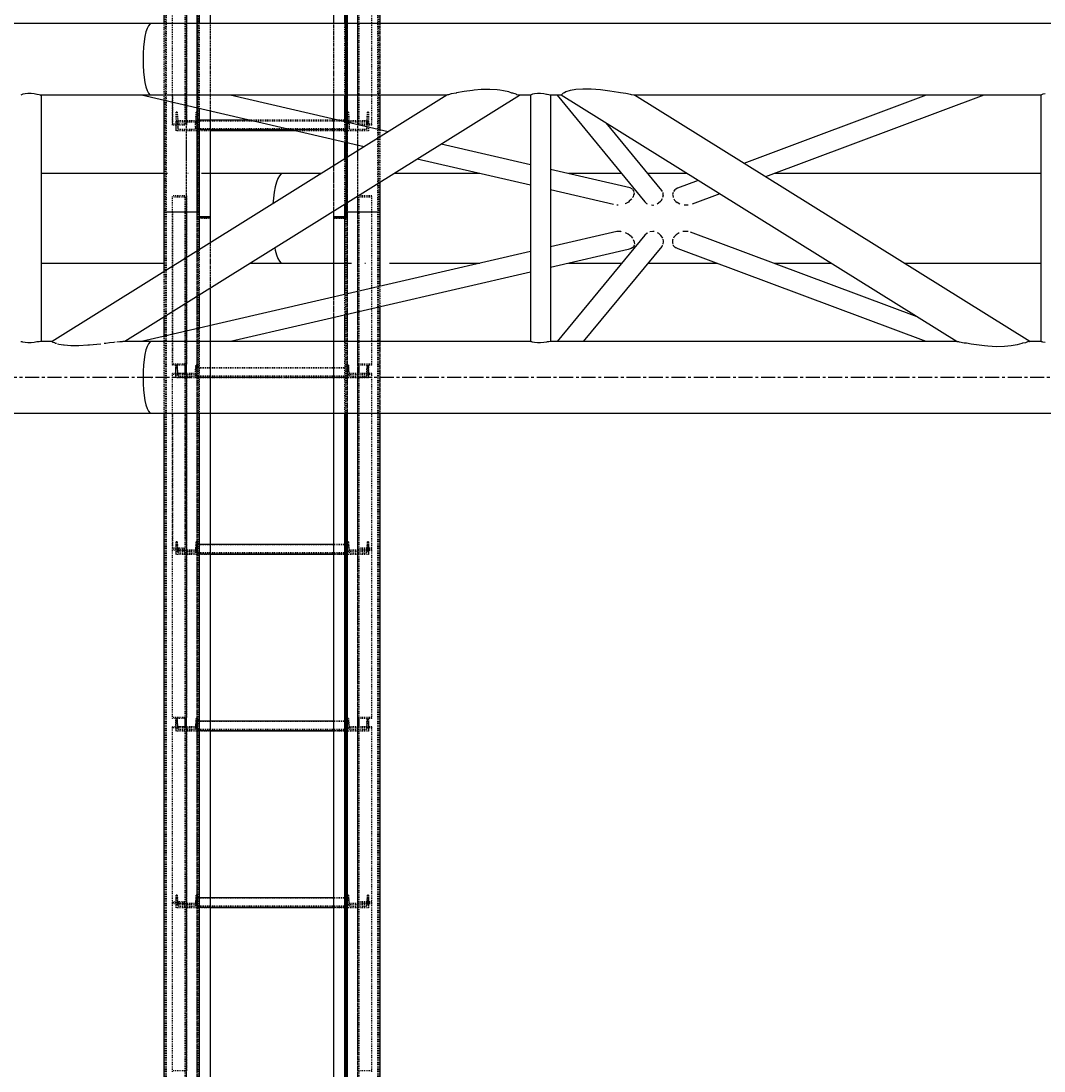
# Model space of a CAD drawing. Header units: millimetres. Extents: x 5143 to 30813, y 232 to 21408.
# Drawn here: x 8935 to 9514, y 11978 to 12572 of the extents above; entities that cross this region are included whole.
import ezdxf

# ---------------------------------------------------------------- set-up
doc = ezdxf.new("R2010")
doc.units = ezdxf.units.MM
doc.header["$LTSCALE"] = 0.25
for name, pattern in [('CENTER', [50.8, 31.75, -6.35, 6.35, -6.35]), ('XKITLINE00', [0]), ('XKITLINE02', [4, 2, -2]), ('XKITLINE03', [6, 3, -1, 1, -1])]:
    doc.linetypes.add(name, pattern=pattern)

msp = doc.modelspace()

# ---------------------------------------------------------------- linework, layer by layer
at = {"color": 1, "linetype": 'XKITLINE03'}
for p, q in [((9028.63, 12458.8), (9028.63, 14115.53)), ((9125.61, 12458.8), (9125.61, 14115.53)), ((9034.61, 12460.27), (9034.61, 14100.27)), ((9119.61, 14100.27), (9119.61, 12460.27)), ((9028.63, 12615.08), (9028.63, 12513.12)), ((9125.61, 12513.12), (9125.61, 12615.08)), ((9034.63, 12514.86), (9034.63, 12509.83)), ((9119.61, 12510.37), (9034.63, 12510.37)), ((9119.61, 12509.83), (9119.61, 12514.86)), ((9028.63, 12472.99), (9028.63, 12377.79)), ((9125.61, 12377.79), (9125.61, 12472.99)), ((9028.63, 10818.82), (9028.63, 12467.2)), ((9125.61, 10818.82), (9125.61, 12467.2)), ((9034.61, 10820.27), (9034.61, 12460.27)), ((9119.61, 12460.27), (9119.61, 10820.27)), ((9028.63, 12371.98), (9028.63, 12273.01)), ((9034.63, 12371.74), (9034.63, 12370.07)), ((9119.61, 12370.25), (9034.63, 12370.25)), ((9119.61, 12370.07), (9119.61, 12371.74)), ((9125.61, 12273.01), (9125.61, 12371.98)), ((9028.63, 12273.01), (9028.63, 12177.81)), ((9034.63, 12271.75), (9034.63, 12270.08)), ((9119.61, 12270.08), (9119.61, 12271.75)), ((9125.61, 12177.81), (9125.61, 12273.01)), ((9119.61, 12270.26), (9034.63, 12270.26)), ((9028.63, 12172), (9028.63, 12073.03)), ((9034.63, 12171.76), (9034.63, 12170.09)), ((9119.61, 12170.09), (9119.61, 12171.76)), ((9125.61, 12073.03), (9125.61, 12172)), ((9119.61, 12170.27), (9034.63, 12170.27)), ((9028.63, 12073.03), (9028.63, 11977.83)), ((9034.63, 12071.77), (9034.63, 12070.1)), ((9119.61, 12070.28), (9034.63, 12070.28)), ((9119.61, 12070.1), (9119.61, 12071.77)), ((9125.61, 11977.83), (9125.61, 12073.03))]:
    msp.add_line(p, q, dxfattribs=at)
at = {"color": 3, "linetype": 'XKITLINE02'}
for p, q in [((9016.78, 12463.6), (9016.78, 14106.58)), ((9017.31, 12463.8), (9017.31, 14107.01)), ((9034.55, 12463.8), (9034.54, 14107.01)), ((9035.08, 12463.6), (9035.08, 14106.58)), ((9119.16, 12463.6), (9119.16, 14106.58)), ((9119.69, 12463.8), (9119.69, 14107.01)), ((9136.93, 12463.8), (9136.92, 14107.01)), ((9137.46, 12463.6), (9137.46, 14106.58)), ((9034.61, 12460.27), (9034.61, 14101.17)), ((9035.46, 12460.34), (9035.46, 14101.11)), ((9042.11, 12461.13), (9042.11, 14101.13)), ((9118.76, 12460.34), (9118.76, 14101.11)), ((9119.61, 12460.27), (9119.61, 14101.17)), ((9035.93, 12522.4), (9035.93, 14082.64)), ((9138.31, 12480.78), (9138.31, 14062.46)), ((9112.11, 12461.17), (9112.11, 14056.32)), ((9118.76, 13990.28), (9118.76, 12460.34)), ((9119.61, 13990.28), (9119.61, 12460.27)), ((9027.83, 12513.67), (9027.83, 12620.63)), ((9028.63, 12530.28), (9028.63, 12620.63)), ((9125.61, 12513.12), (9125.61, 12620.63)), ((9126.41, 12513.67), (9126.41, 12620.63)), ((9020.63, 12513.12), (9020.63, 12615.63)), ((9133.61, 12513.12), (9133.61, 12615.63)), ((9015.93, 12527.02), (9015.93, 12570.57)), ((9035.93, 12522.4), (9035.93, 12570.57)), ((9042.11, 12520.97), (9042.11, 12570.57)), ((9112.11, 12529.97), (9112.11, 12570.57)), ((9118.31, 12529.97), (9118.31, 12570.57)), ((9138.31, 12529.97), (9138.31, 12570.57)), ((9020.63, 12530.28), (9020.63, 12513.67)), ((9027.83, 12530.28), (9027.83, 12518.67)), ((9028.63, 12513.12), (9028.63, 12530.28)), ((9023.31, 12520.35), (9022.63, 12520.35)), ((9022.63, 12520.35), (9022.63, 12514.86)), ((9022.63, 12520.35), (9022.63, 12515.32)), ((9023.31, 12515.32), (9022.63, 12515.32)), ((9022.63, 12515.32), (9022.63, 12509.83)), ((9023.31, 12520.35), (9023.69, 12515.56)), ((9023.31, 12520.35), (9023.31, 12515.32)), ((9023.31, 12515.32), (9023.69, 12510.53)), ((9033.57, 12515.56), (9023.69, 12515.56)), ((9023.69, 12515.56), (9023.69, 12510.53)), ((9028.63, 12518.67), (9027.83, 12518.67)), ((9033.95, 12520.35), (9033.57, 12515.56)), ((9033.57, 12515.56), (9033.57, 12510.53)), ((9033.95, 12515.32), (9033.57, 12510.53)), ((9034.63, 12520.35), (9033.95, 12520.35)), ((9033.95, 12520.35), (9033.95, 12515.32)), ((9034.63, 12515.32), (9033.95, 12515.32)), ((9034.63, 12520.35), (9034.63, 12514.86)), ((9034.63, 12520.35), (9034.63, 12515.32)), ((9034.63, 12509.83), (9034.63, 12515.86)), ((9042.11, 12515.86), (9034.63, 12515.86)), ((9119.61, 12515.83), (9034.63, 12515.83)), ((9119.61, 12515.36), (9034.63, 12515.36)), ((9119.61, 12515.32), (9034.63, 12515.32)), ((9034.63, 12515.32), (9034.63, 12509.83)), ((9119.61, 12515.86), (9064.18, 12515.86)), ((9112.11, 12504.78), (9112.11, 12516.39)), ((9119.61, 12520.35), (9119.61, 12515.32)), ((9119.61, 12520.35), (9119.61, 12514.86)), ((9120.29, 12520.35), (9119.61, 12520.35)), ((9119.61, 12509.83), (9119.61, 12515.86)), ((9119.61, 12515.32), (9119.61, 12509.83)), ((9120.29, 12515.32), (9119.61, 12515.32)), ((9120.29, 12520.35), (9120.29, 12515.32)), ((9120.29, 12520.35), (9120.67, 12515.56)), ((9120.29, 12515.32), (9120.67, 12510.53)), ((9120.67, 12515.56), (9120.67, 12510.53)), ((9130.55, 12515.56), (9120.67, 12515.56)), ((9126.41, 12518.67), (9125.61, 12518.67)), ((9130.93, 12520.35), (9130.55, 12515.56)), ((9130.55, 12515.56), (9130.55, 12510.53)), ((9130.93, 12515.32), (9130.55, 12510.53)), ((9130.93, 12520.35), (9130.93, 12515.32)), ((9131.61, 12520.35), (9130.93, 12520.35)), ((9131.61, 12515.32), (9130.93, 12515.32)), ((9131.61, 12520.35), (9131.61, 12515.32)), ((9131.61, 12520.35), (9131.61, 12514.86)), ((9131.61, 12515.32), (9131.61, 12509.83)), ((9027.83, 12513.67), (9020.63, 12513.67)), ((9028.63, 12513.12), (9020.63, 12513.12)), ((9034.63, 12514.86), (9022.63, 12514.86)), ((9022.63, 12514.86), (9022.63, 12509.83)), ((9034.63, 12509.83), (9022.63, 12509.83)), ((9033.57, 12510.53), (9023.69, 12510.53)), ((9034.63, 12514.86), (9034.63, 12509.83)), ((9119.61, 12511.02), (9034.63, 12511.02)), ((9119.61, 12510.58), (9034.63, 12510.58)), ((9042.11, 12510.37), (9034.63, 12510.37)), ((9042.11, 12509.83), (9034.63, 12509.83)), ((9119.61, 12510.37), (9087.93, 12510.37)), ((9119.61, 12509.83), (9090.26, 12509.83)), ((9118.31, 12503.34), (9118.31, 12514.96)), ((9119.61, 12509.83), (9119.61, 12514.86)), ((9131.61, 12514.86), (9119.61, 12514.86)), ((9131.61, 12509.83), (9119.61, 12509.83)), ((9130.55, 12510.53), (9120.67, 12510.53)), ((9133.61, 12513.12), (9125.61, 12513.12)), ((9133.61, 12513.67), (9126.41, 12513.67)), ((9131.61, 12509.83), (9131.61, 12514.86)), ((9138.31, 12480.78), (9138.31, 12510.33)), ((9118.31, 12468.3), (9118.31, 12494.03)), ((9112.11, 12464.43), (9112.11, 12490.16)), ((9020.63, 12377.2), (9020.63, 12472.99)), ((9028.63, 12472.99), (9020.63, 12472.99)), ((9027.83, 12472.4), (9020.63, 12472.4)), ((9027.83, 12376.81), (9027.83, 12472.4)), ((9028.63, 12463.83), (9028.63, 12472.99)), ((9125.61, 12371.89), (9125.61, 12472.99)), ((9133.61, 12472.99), (9125.61, 12472.99)), ((9126.41, 12371.89), (9126.41, 12472.4)), ((9133.61, 12472.4), (9126.41, 12472.4)), ((9133.61, 12377.2), (9133.61, 12472.99)), ((9015.93, 12463.6), (9015.93, 12463.83)), ((9016.78, 12463.6), (9015.93, 12463.6)), ((9016.78, 12463.6), (9015.93, 12463.6)), ((9017.31, 12463.8), (9016.78, 12463.6)), ((9017.31, 12463.8), (9016.78, 12463.6)), ((9016.78, 10820.27), (9016.78, 12463.6)), ((9017.31, 10820.27), (9017.31, 12463.8)), ((9034.54, 12463.8), (9017.31, 12463.8)), ((9034.55, 12463.8), (9017.31, 12463.8)), ((9020.63, 12463.83), (9020.63, 12377.2)), ((9028.63, 12467.08), (9027.83, 12467.08)), ((9027.83, 12371.89), (9027.83, 12463.83)), ((9028.63, 12371.89), (9028.63, 12463.83)), ((9034.55, 10820.27), (9034.54, 12463.8)), ((9035.08, 12463.6), (9034.54, 12463.8)), ((9035.08, 12463.6), (9034.55, 12463.8)), ((9035.08, 10820.27), (9035.08, 12463.6)), ((9035.93, 12463.6), (9035.08, 12463.6)), ((9035.93, 12463.6), (9035.08, 12463.6)), ((9035.93, 12463.6), (9035.93, 12463.83)), ((9035.93, 10837.88), (9035.93, 12463.6)), ((9118.31, 12463.6), (9118.31, 12463.83)), ((9119.16, 12463.6), (9118.31, 12463.6)), ((9119.16, 12463.6), (9118.31, 12463.6)), ((9119.69, 12463.8), (9119.16, 12463.6)), ((9119.69, 12463.8), (9119.16, 12463.6)), ((9119.16, 10820.27), (9119.16, 12463.6)), ((9119.69, 10820.27), (9119.69, 12463.8)), ((9136.92, 12463.8), (9119.69, 12463.8)), ((9136.93, 12463.8), (9119.69, 12463.8)), ((9126.41, 12467.08), (9125.61, 12467.08)), ((9136.93, 10820.27), (9136.92, 12463.8)), ((9137.46, 12463.6), (9136.92, 12463.8)), ((9137.46, 12463.6), (9136.93, 12463.8)), ((9137.46, 10820.27), (9137.46, 12463.6)), ((9138.31, 12463.6), (9137.46, 12463.6)), ((9138.31, 12463.6), (9137.46, 12463.6)), ((9138.31, 12463.6), (9138.31, 12463.83)), ((9035.93, 12461.17), (9034.61, 12461.17)), ((9034.61, 10820.27), (9034.61, 12460.57)), ((9035.93, 12460.57), (9034.61, 12460.57)), ((9042.11, 12460.27), (9034.61, 12460.27)), ((9042.11, 12460.27), (9034.61, 12460.27)), ((9035.93, 12461.11), (9035.46, 12461.11)), ((9042.11, 12460.56), (9035.46, 12460.55)), ((9035.46, 10820.3), (9035.46, 12460.55)), ((9042.11, 12460.31), (9035.46, 12460.34)), ((9042.11, 12460.29), (9035.46, 12460.3)), ((9042.11, 12461.13), (9042.11, 12461.17)), ((9042.11, 12460.27), (9042.11, 12460.57)), ((9042.11, 10820.56), (9042.11, 12460.56)), ((9042.11, 12460.31), (9042.11, 12460.27)), ((9112.11, 12461.13), (9112.11, 12461.17)), ((9112.11, 12460.57), (9112.11, 12460.56)), ((9112.11, 12460.27), (9112.11, 12460.57)), ((9118.76, 12460.55), (9112.11, 12460.56)), ((9112.11, 10824.41), (9112.11, 12460.56)), ((9118.76, 12460.34), (9112.11, 12460.31)), ((9118.76, 12460.3), (9112.11, 12460.29)), ((9112.11, 12460.29), (9112.11, 12460.27)), ((9119.61, 12460.27), (9112.11, 12460.27)), ((9119.61, 12460.27), (9112.11, 12460.27)), ((9119.61, 12461.17), (9118.31, 12461.17)), ((9118.76, 12461.11), (9118.31, 12461.11)), ((9119.61, 12460.57), (9118.31, 12460.57)), ((9118.76, 10820.3), (9118.76, 12460.55)), ((9119.61, 10820.27), (9119.61, 12460.57)), ((9042.11, 12420.77), (9042.11, 12446.5)), ((9035.93, 12416.92), (9035.93, 12442.64)), ((9015.93, 12404.44), (9015.93, 12430.17)), ((9138.31, 10840.75), (9138.31, 12421.84)), ((9112.11, 12404.15), (9112.11, 12415.78)), ((9118.31, 12405.58), (9118.31, 12417.21)), ((9035.93, 12349.97), (9035.93, 12398.16)), ((9042.11, 12349.97), (9042.11, 12399.59)), ((9015.93, 12349.97), (9015.93, 12393.53)), ((9112.11, 12349.97), (9112.11, 12390.57)), ((9118.31, 12349.97), (9118.31, 12390.57)), ((9138.31, 12349.97), (9138.31, 12390.57)), ((9028.63, 12377.79), (9020.63, 12377.79)), ((9027.83, 12377.2), (9020.63, 12377.2)), ((9023.31, 12377.24), (9022.63, 12377.24)), ((9022.63, 12371.74), (9022.63, 12377.24)), ((9022.63, 12377.24), (9022.63, 12375.57)), ((9023.31, 12375.57), (9022.63, 12375.57)), ((9022.63, 12370.07), (9022.63, 12375.57)), ((9023.69, 12372.44), (9023.31, 12377.24)), ((9023.31, 12377.24), (9023.31, 12375.57)), ((9023.31, 12375.57), (9023.69, 12370.77)), ((9028.63, 12377.7), (9027.83, 12377.7)), ((9027.83, 12273.58), (9027.83, 12377.7)), ((9028.63, 12350.28), (9028.63, 12377.7)), ((9033.57, 12372.44), (9033.95, 12377.24)), ((9033.95, 12375.57), (9033.57, 12370.77)), ((9034.63, 12377.24), (9033.95, 12377.24)), ((9033.95, 12377.24), (9033.95, 12375.57)), ((9034.63, 12375.57), (9033.95, 12375.57)), ((9034.63, 12371.74), (9034.63, 12377.24)), ((9034.63, 12377.24), (9034.63, 12375.57)), ((9034.63, 12370.07), (9034.63, 12375.75)), ((9119.61, 12375.75), (9034.63, 12375.75)), ((9119.61, 12375.74), (9034.63, 12375.74)), ((9119.61, 12375.58), (9034.63, 12375.58)), ((9034.63, 12370.07), (9034.63, 12375.57)), ((9119.61, 12375.57), (9034.63, 12375.57)), ((9119.61, 12375.57), (9119.61, 12377.24)), ((9120.29, 12377.24), (9119.61, 12377.24)), ((9119.61, 12377.22), (9119.61, 12371.74)), ((9119.61, 12370.07), (9119.61, 12375.75)), ((9119.61, 12370.07), (9119.61, 12375.57)), ((9120.29, 12375.57), (9119.61, 12375.57)), ((9120.29, 12377.24), (9120.29, 12375.57)), ((9120.67, 12372.44), (9120.29, 12377.24)), ((9120.29, 12375.57), (9120.67, 12370.77)), ((9133.61, 12377.79), (9125.61, 12377.79)), ((9125.61, 12273.01), (9125.61, 12377.7)), ((9126.41, 12377.7), (9125.61, 12377.7)), ((9126.41, 12273.58), (9126.41, 12377.7)), ((9133.61, 12377.2), (9126.41, 12377.2)), ((9130.55, 12372.44), (9130.93, 12377.24)), ((9130.93, 12375.57), (9130.55, 12370.77)), ((9130.93, 12377.24), (9130.93, 12375.57)), ((9131.61, 12377.24), (9130.93, 12377.24)), ((9131.61, 12375.57), (9130.93, 12375.57)), ((9131.61, 12375.57), (9131.61, 12377.24)), ((9131.61, 12377.22), (9131.61, 12371.74)), ((9131.61, 12370.07), (9131.61, 12375.57)), ((9027.83, 12372.55), (9020.63, 12372.55)), ((9020.63, 12273.01), (9020.63, 12372.55)), ((9028.63, 12371.98), (9020.63, 12371.98)), ((9034.63, 12371.74), (9022.63, 12371.74)), ((9022.63, 12371.74), (9022.63, 12370.07)), ((9034.63, 12370.07), (9022.63, 12370.07)), ((9033.57, 12372.44), (9023.69, 12372.44)), ((9023.69, 12372.44), (9023.69, 12370.77)), ((9033.57, 12370.77), (9023.69, 12370.77)), ((9028.63, 12371.89), (9027.83, 12371.89)), ((9033.57, 12372.44), (9033.57, 12370.77)), ((9034.63, 12371.74), (9034.63, 12370.07)), ((9119.61, 12370.93), (9034.63, 12370.93)), ((9119.61, 12370.79), (9034.63, 12370.79)), ((9119.61, 12370.25), (9034.63, 12370.25)), ((9119.61, 12370.07), (9034.63, 12370.07)), ((9119.61, 12371.74), (9119.61, 12370.07)), ((9131.61, 12371.74), (9119.61, 12371.74)), ((9131.61, 12370.07), (9119.61, 12370.07)), ((9120.67, 12372.44), (9120.67, 12370.77)), ((9130.55, 12372.44), (9120.67, 12372.44)), ((9130.55, 12370.77), (9120.67, 12370.77)), ((9133.61, 12371.98), (9125.61, 12371.98)), ((9126.41, 12371.89), (9125.61, 12371.89)), ((9133.61, 12372.55), (9126.41, 12372.55)), ((9130.55, 12372.44), (9130.55, 12370.77)), ((9131.61, 12371.74), (9131.61, 12370.07)), ((9133.61, 12273.01), (9133.61, 12372.55)), ((9015.93, 10887.1), (9015.93, 12350.28)), ((9020.63, 12350.28), (9020.63, 12273.58)), ((9027.83, 12350.28), (9027.83, 12278.73)), ((9028.63, 12273.01), (9028.63, 12350.28)), ((9118.76, 12350.28), (9118.76, 10820.3)), ((9119.61, 12350.28), (9119.61, 10820.27)), ((9028.63, 12278.73), (9027.83, 12278.73)), ((9126.41, 12278.73), (9125.61, 12278.73)), ((9027.83, 12273.58), (9020.63, 12273.58)), ((9028.63, 12273.01), (9020.63, 12273.01)), ((9020.63, 12177.22), (9020.63, 12273.01)), ((9028.63, 12273.01), (9020.63, 12273.01)), ((9027.83, 12272.42), (9020.63, 12272.42)), ((9023.31, 12277.25), (9022.63, 12277.25)), ((9022.63, 12277.25), (9022.63, 12271.75)), ((9022.63, 12277.25), (9022.63, 12275.58)), ((9023.31, 12275.58), (9022.63, 12275.58)), ((9022.63, 12275.58), (9022.63, 12270.08)), ((9034.63, 12271.75), (9022.63, 12271.75)), ((9022.63, 12271.75), (9022.63, 12270.08)), ((9023.31, 12277.25), (9023.69, 12272.45)), ((9023.31, 12277.25), (9023.31, 12275.58)), ((9023.31, 12275.58), (9023.69, 12270.78)), ((9033.57, 12272.45), (9023.69, 12272.45)), ((9023.69, 12272.45), (9023.69, 12270.78)), ((9027.83, 12171.91), (9027.83, 12272.42)), ((9028.63, 12171.91), (9028.63, 12273.01)), ((9033.95, 12277.25), (9033.57, 12272.45)), ((9033.95, 12275.58), (9033.57, 12270.78)), ((9033.57, 12272.45), (9033.57, 12270.78)), ((9034.63, 12277.25), (9033.95, 12277.25)), ((9033.95, 12277.25), (9033.95, 12275.58)), ((9034.63, 12275.58), (9033.95, 12275.58)), ((9034.63, 12277.25), (9034.63, 12271.75)), ((9034.63, 12277.25), (9034.63, 12275.58)), ((9034.63, 12270.08), (9034.63, 12275.76)), ((9042.11, 12275.76), (9034.63, 12275.76)), ((9119.61, 12275.75), (9034.63, 12275.75)), ((9119.61, 12275.59), (9034.63, 12275.59)), ((9034.63, 12275.58), (9034.63, 12270.08)), ((9119.61, 12275.58), (9034.63, 12275.58)), ((9034.63, 12271.75), (9034.63, 12270.08)), ((9119.61, 12275.76), (9112.11, 12275.76)), ((9119.61, 12277.25), (9119.61, 12275.58)), ((9119.61, 12277.25), (9119.61, 12271.75)), ((9120.29, 12277.25), (9119.61, 12277.25)), ((9119.61, 12270.08), (9119.61, 12275.76)), ((9119.61, 12275.58), (9119.61, 12270.08)), ((9120.29, 12275.58), (9119.61, 12275.58)), ((9119.61, 12271.75), (9119.61, 12270.08)), ((9131.61, 12271.75), (9119.61, 12271.75)), ((9120.29, 12277.25), (9120.29, 12275.58)), ((9120.29, 12277.25), (9120.67, 12272.45)), ((9120.29, 12275.58), (9120.67, 12270.78)), ((9120.67, 12272.45), (9120.67, 12270.78)), ((9130.55, 12272.45), (9120.67, 12272.45)), ((9133.61, 12273.01), (9125.61, 12273.01)), ((9125.61, 12171.91), (9125.61, 12273.01)), ((9133.61, 12273.01), (9125.61, 12273.01)), ((9133.61, 12273.58), (9126.41, 12273.58)), ((9126.41, 12171.91), (9126.41, 12272.42)), ((9133.61, 12272.42), (9126.41, 12272.42)), ((9130.93, 12277.25), (9130.55, 12272.45)), ((9130.93, 12275.58), (9130.55, 12270.78)), ((9130.55, 12272.45), (9130.55, 12270.78)), ((9130.93, 12277.25), (9130.93, 12275.58)), ((9131.61, 12277.25), (9130.93, 12277.25)), ((9131.61, 12275.58), (9130.93, 12275.58)), ((9131.61, 12277.25), (9131.61, 12275.58)), ((9131.61, 12277.25), (9131.61, 12271.75)), ((9131.61, 12275.58), (9131.61, 12270.08)), ((9131.61, 12271.75), (9131.61, 12270.08)), ((9133.61, 12177.22), (9133.61, 12273.01)), ((9034.63, 12270.08), (9022.63, 12270.08)), ((9033.57, 12270.78), (9023.69, 12270.78)), ((9028.63, 12267.1), (9027.83, 12267.1)), ((9119.61, 12270.94), (9034.63, 12270.94)), ((9119.61, 12270.8), (9034.63, 12270.8)), ((9042.11, 12270.26), (9034.63, 12270.26)), ((9042.11, 12270.08), (9034.63, 12270.08)), ((9119.61, 12270.26), (9112.11, 12270.26)), ((9119.61, 12270.08), (9112.11, 12270.08)), ((9131.61, 12270.08), (9119.61, 12270.08)), ((9130.55, 12270.78), (9120.67, 12270.78)), ((9126.41, 12267.1), (9125.61, 12267.1)), ((9028.63, 12177.81), (9020.63, 12177.81)), ((9027.83, 12177.22), (9020.63, 12177.22)), ((9023.31, 12177.26), (9022.63, 12177.26)), ((9022.63, 12171.76), (9022.63, 12177.26)), ((9022.63, 12177.26), (9022.63, 12175.59)), ((9023.69, 12172.46), (9023.31, 12177.26)), ((9023.31, 12177.26), (9023.31, 12175.59)), ((9028.63, 12177.72), (9027.83, 12177.72)), ((9027.83, 12073.6), (9027.83, 12177.72)), ((9028.63, 12073.03), (9028.63, 12177.72)), ((9033.95, 12177.26), (9033.57, 12172.46)), ((9034.63, 12177.26), (9033.95, 12177.26)), ((9033.95, 12177.26), (9033.95, 12175.59)), ((9034.63, 12177.26), (9034.63, 12171.76)), ((9034.63, 12177.26), (9034.63, 12175.59)), ((9119.61, 12177.26), (9119.61, 12175.59)), ((9119.61, 12177.26), (9119.61, 12171.76)), ((9120.29, 12177.26), (9119.61, 12177.26)), ((9120.29, 12177.26), (9120.29, 12175.59)), ((9120.29, 12177.26), (9120.67, 12172.46)), ((9133.61, 12177.81), (9125.61, 12177.81)), ((9125.61, 12073.03), (9125.61, 12177.72)), ((9126.41, 12177.72), (9125.61, 12177.72)), ((9126.41, 12073.6), (9126.41, 12177.72)), ((9133.61, 12177.22), (9126.41, 12177.22)), ((9130.55, 12172.46), (9130.93, 12177.26)), ((9130.93, 12177.26), (9130.93, 12175.59)), ((9131.61, 12177.26), (9130.93, 12177.26)), ((9131.61, 12175.59), (9131.61, 12177.26)), ((9131.61, 12177.22), (9131.61, 12171.76)), ((9027.83, 12172.57), (9020.63, 12172.57)), ((9020.63, 12073.03), (9020.63, 12172.57)), ((9028.63, 12172), (9020.63, 12172)), ((9023.31, 12175.59), (9022.63, 12175.59)), ((9022.63, 12175.59), (9022.63, 12170.09)), ((9034.63, 12171.76), (9022.63, 12171.76)), ((9022.63, 12171.76), (9022.63, 12170.09)), ((9023.31, 12175.59), (9023.69, 12170.79)), ((9033.57, 12172.46), (9023.69, 12172.46)), ((9023.69, 12172.46), (9023.69, 12170.79)), ((9033.57, 12170.79), (9023.69, 12170.79)), ((9028.63, 12171.91), (9027.83, 12171.91)), ((9033.95, 12175.59), (9033.57, 12170.79)), ((9033.57, 12172.46), (9033.57, 12170.79)), ((9034.63, 12175.59), (9033.95, 12175.59)), ((9034.63, 12170.09), (9034.63, 12175.77)), ((9042.11, 12175.77), (9034.63, 12175.77)), ((9119.61, 12175.76), (9034.63, 12175.76)), ((9119.61, 12175.6), (9034.63, 12175.6)), ((9034.63, 12175.59), (9034.63, 12170.09)), ((9119.61, 12175.59), (9034.63, 12175.59)), ((9034.63, 12171.76), (9034.63, 12170.09)), ((9119.61, 12170.95), (9034.63, 12170.95)), ((9119.61, 12170.81), (9034.63, 12170.81)), ((9119.61, 12175.77), (9112.11, 12175.77)), ((9119.61, 12170.09), (9119.61, 12175.77)), ((9119.61, 12175.59), (9119.61, 12170.09)), ((9120.29, 12175.59), (9119.61, 12175.59)), ((9119.61, 12171.76), (9119.61, 12170.09)), ((9131.61, 12171.76), (9119.61, 12171.76)), ((9120.29, 12175.59), (9120.67, 12170.79)), ((9120.67, 12172.46), (9120.67, 12170.79)), ((9130.55, 12172.46), (9120.67, 12172.46)), ((9130.55, 12170.79), (9120.67, 12170.79)), ((9133.61, 12172), (9125.61, 12172)), ((9126.41, 12171.91), (9125.61, 12171.91)), ((9133.61, 12172.57), (9126.41, 12172.57)), ((9130.93, 12175.59), (9130.55, 12170.79)), ((9130.55, 12172.46), (9130.55, 12170.79)), ((9131.61, 12175.59), (9130.93, 12175.59)), ((9131.61, 12175.59), (9131.61, 12170.09)), ((9131.61, 12171.76), (9131.61, 12170.09)), ((9133.61, 12073.03), (9133.61, 12172.57)), ((9034.63, 12170.09), (9022.63, 12170.09)), ((9042.11, 12170.27), (9034.63, 12170.27)), ((9042.11, 12170.09), (9034.63, 12170.09)), ((9119.61, 12170.27), (9112.11, 12170.27)), ((9119.61, 12170.09), (9112.11, 12170.09)), ((9131.61, 12170.09), (9119.61, 12170.09)), ((9023.31, 12077.27), (9022.63, 12077.27)), ((9022.63, 12077.27), (9022.63, 12071.77)), ((9022.63, 12077.27), (9022.63, 12075.6)), ((9023.31, 12075.6), (9022.63, 12075.6)), ((9022.63, 12075.6), (9022.63, 12070.1)), ((9023.31, 12077.27), (9023.69, 12072.47)), ((9023.31, 12077.27), (9023.31, 12075.6)), ((9023.31, 12075.6), (9023.69, 12070.8)), ((9028.63, 12078.75), (9027.83, 12078.75)), ((9033.95, 12077.27), (9033.57, 12072.47)), ((9033.95, 12075.6), (9033.57, 12070.8)), ((9034.63, 12077.27), (9033.95, 12077.27)), ((9033.95, 12077.27), (9033.95, 12075.6)), ((9034.63, 12075.6), (9033.95, 12075.6)), ((9034.63, 12077.27), (9034.63, 12071.77)), ((9034.63, 12077.27), (9034.63, 12075.6)), ((9034.63, 12070.1), (9034.63, 12075.78)), ((9042.11, 12075.78), (9034.63, 12075.78)), ((9119.61, 12075.77), (9034.63, 12075.77)), ((9119.61, 12075.61), (9034.63, 12075.61)), ((9034.63, 12075.6), (9034.63, 12070.1)), ((9119.61, 12075.6), (9034.63, 12075.6)), ((9119.61, 12075.78), (9112.11, 12075.78)), ((9119.61, 12077.27), (9119.61, 12075.6)), ((9119.61, 12077.27), (9119.61, 12071.77)), ((9120.29, 12077.27), (9119.61, 12077.27)), ((9119.61, 12070.1), (9119.61, 12075.78)), ((9119.61, 12075.6), (9119.61, 12070.1)), ((9120.29, 12075.6), (9119.61, 12075.6)), ((9120.29, 12077.27), (9120.29, 12075.6)), ((9120.29, 12077.27), (9120.67, 12072.47)), ((9120.29, 12075.6), (9120.67, 12070.8)), ((9126.41, 12078.75), (9125.61, 12078.75)), ((9130.93, 12077.27), (9130.55, 12072.47)), ((9130.93, 12075.6), (9130.55, 12070.8)), ((9130.93, 12077.27), (9130.93, 12075.6)), ((9131.61, 12077.27), (9130.93, 12077.27)), ((9131.61, 12075.6), (9130.93, 12075.6)), ((9131.61, 12077.27), (9131.61, 12075.6)), ((9131.61, 12077.27), (9131.61, 12071.77)), ((9131.61, 12075.6), (9131.61, 12070.1)), ((9027.83, 12073.6), (9020.63, 12073.6)), ((9028.63, 12073.03), (9020.63, 12073.03)), ((9020.63, 11977.24), (9020.63, 12073.03)), ((9028.63, 12073.03), (9020.63, 12073.03)), ((9027.83, 12072.44), (9020.63, 12072.44)), ((9034.63, 12071.77), (9022.63, 12071.77)), ((9022.63, 12071.77), (9022.63, 12070.1)), ((9034.63, 12070.1), (9022.63, 12070.1)), ((9033.57, 12072.47), (9023.69, 12072.47)), ((9023.69, 12072.47), (9023.69, 12070.8)), ((9033.57, 12070.8), (9023.69, 12070.8)), ((9027.83, 11971.93), (9027.83, 12072.44)), ((9028.63, 11971.93), (9028.63, 12073.03)), ((9033.57, 12072.47), (9033.57, 12070.8)), ((9034.63, 12071.77), (9034.63, 12070.1)), ((9119.61, 12070.97), (9034.63, 12070.97)), ((9119.61, 12070.82), (9034.63, 12070.82)), ((9042.11, 12070.28), (9034.63, 12070.28)), ((9042.11, 12070.1), (9034.63, 12070.1)), ((9119.61, 12070.28), (9112.11, 12070.28)), ((9119.61, 12070.1), (9112.11, 12070.1)), ((9119.61, 12071.77), (9119.61, 12070.1)), ((9131.61, 12071.77), (9119.61, 12071.77)), ((9131.61, 12070.1), (9119.61, 12070.1)), ((9120.67, 12072.47), (9120.67, 12070.8)), ((9130.55, 12072.47), (9120.67, 12072.47)), ((9130.55, 12070.8), (9120.67, 12070.8)), ((9133.61, 12073.03), (9125.61, 12073.03)), ((9125.61, 11971.93), (9125.61, 12073.03)), ((9133.61, 12073.03), (9125.61, 12073.03)), ((9133.61, 12073.6), (9126.41, 12073.6)), ((9126.41, 11971.93), (9126.41, 12072.44)), ((9133.61, 12072.44), (9126.41, 12072.44)), ((9130.55, 12072.47), (9130.55, 12070.8)), ((9131.61, 12071.77), (9131.61, 12070.1)), ((9133.61, 11977.24), (9133.61, 12073.03)), ((9028.63, 12067.13), (9027.83, 12067.13)), ((9126.41, 12067.13), (9125.61, 12067.13)), ((9028.63, 11977.83), (9020.63, 11977.83)), ((9133.61, 11977.83), (9125.61, 11977.83))]:
    msp.add_line(p, q, dxfattribs=at)
at = {"color": 7, "linetype": 'XKITLINE00'}
for p, q in [((9015.93, 12570.57), (9015.93, 13989.97)), ((9035.93, 12570.57), (9035.93, 13989.97)), ((9042.11, 12570.57), (9042.11, 13989.97)), ((9112.11, 12570.57), (9112.11, 13989.97)), ((9118.31, 12570.57), (9118.31, 13989.97)), ((9138.31, 12570.57), (9138.31, 13989.97)), ((9112.11, 12516.39), (9112.11, 12529.97)), ((9118.31, 12514.96), (9118.31, 12529.97)), ((9138.31, 12510.33), (9138.31, 12529.97)), ((9015.93, 12463.83), (9015.93, 12527.02)), ((9035.93, 12463.83), (9035.93, 12522.4)), ((9042.11, 12461.17), (9042.11, 12520.97)), ((9064.18, 12515.86), (9042.11, 12515.86)), ((9087.93, 12510.37), (9042.11, 12510.37)), ((9090.26, 12509.83), (9042.11, 12509.83)), ((9112.11, 12490.16), (9112.11, 12504.78)), ((9118.31, 12494.03), (9118.31, 12503.34)), ((9138.31, 12463.83), (9138.31, 12480.78)), ((9118.31, 12463.83), (9118.31, 12468.3)), ((9015.93, 12430.17), (9015.93, 12463.83)), ((9035.93, 12463.83), (9015.93, 12463.83)), ((9035.93, 12463.83), (9015.93, 12463.83)), ((9035.93, 12442.64), (9035.93, 12463.83)), ((9112.11, 12461.17), (9112.11, 12464.43)), ((9118.31, 12417.21), (9118.31, 12463.83)), ((9138.31, 12463.83), (9118.31, 12463.83)), ((9138.31, 12463.83), (9118.31, 12463.83)), ((9138.31, 12421.84), (9138.31, 12463.83)), ((9042.11, 12461.17), (9035.93, 12461.17)), ((9042.11, 12461.13), (9035.93, 12461.11)), ((9042.11, 12460.57), (9035.93, 12460.57)), ((9042.11, 12461.17), (9042.11, 12461.13)), ((9042.11, 12460.57), (9042.11, 12461.13)), ((9042.11, 12446.5), (9042.11, 12460.57)), ((9112.11, 12460.57), (9112.11, 12461.17)), ((9118.31, 12461.17), (9112.11, 12461.17)), ((9118.31, 12461.11), (9112.11, 12461.13)), ((9118.31, 12460.57), (9112.11, 12460.57)), ((9112.11, 12415.78), (9112.11, 12460.57)), ((9042.11, 12399.59), (9042.11, 12420.77)), ((9035.93, 12398.16), (9035.93, 12416.92)), ((9138.31, 12390.57), (9138.31, 12410.21)), ((9015.93, 12393.53), (9015.93, 12404.44)), ((9112.11, 12390.57), (9112.11, 12404.15)), ((9118.31, 12390.57), (9118.31, 12405.58)), ((9015.93, 10930.57), (9015.93, 12349.97)), ((9035.93, 10930.57), (9035.93, 12349.97)), ((9042.11, 10930.57), (9042.11, 12349.97)), ((9112.11, 10930.57), (9112.11, 12349.97)), ((9118.31, 10930.57), (9118.31, 12349.97)), ((9138.31, 10930.57), (9138.31, 12349.97)), ((9112.11, 12275.76), (9042.11, 12275.76)), ((9112.11, 12270.26), (9042.11, 12270.26)), ((9112.11, 12270.08), (9042.11, 12270.08)), ((9112.11, 12175.77), (9042.11, 12175.77)), ((9112.11, 12170.27), (9042.11, 12170.27)), ((9112.11, 12170.09), (9042.11, 12170.09)), ((9112.11, 12075.78), (9042.11, 12075.78)), ((9112.11, 12070.28), (9042.11, 12070.28)), ((9112.11, 12070.1), (9042.11, 12070.1))]:
    msp.add_line(p, q, dxfattribs=at)
at = {"color": 8, "linetype": 'XKITLINE00'}
for p, q in [((9008.64, 12570.57), (7574.65, 12570.57)), ((9007.04, 12569.35), (9006.3, 12567.85)), ((9007.04, 12569.35), (9006.31, 12567.85)), ((9007.83, 12570.27), (9007.04, 12569.35)), ((9007.83, 12570.27), (9007.04, 12569.35)), ((9008.64, 12570.57), (9007.83, 12570.27)), ((9008.64, 12570.57), (9007.83, 12570.27)), ((10084.2, 12570.57), (9008.64, 12570.57)), ((9005.06, 12563.32), (9004.59, 12560.42)), ((9005.64, 12565.83), (9005.06, 12563.32)), ((9006.3, 12567.85), (9005.64, 12565.83)), ((9004.25, 12557.22), (9004.04, 12553.8)), ((9004.59, 12560.42), (9004.25, 12557.22)), ((9004.04, 12553.8), (9003.97, 12550.27)), ((9003.97, 12550.27), (9004.04, 12546.75)), ((9004.04, 12546.75), (9004.25, 12543.33)), ((9004.25, 12543.33), (9004.59, 12540.12)), ((9004.59, 12540.12), (9005.06, 12537.23)), ((9005.06, 12537.23), (9005.64, 12534.72)), ((9005.64, 12534.72), (9006.3, 12532.69)), ((9195.52, 12533.21), (9191.53, 12532.8)), ((9200.28, 12533.35), (9195.52, 12533.21)), ((9204.51, 12533.1), (9200.28, 12533.35)), ((9206.12, 12532.8), (9204.51, 12533.1)), ((9249.08, 12533.22), (9248.11, 12532.99)), ((9253.06, 12533.54), (9249.08, 12533.22)), ((9257.82, 12533.45), (9253.06, 12533.54)), ((9263.13, 12532.99), (9257.82, 12533.45)), ((8935.11, 12530.28), (8934.83, 12530.09)), ((8935.45, 12530.34), (8935.11, 12530.28)), ((8935.92, 12530.58), (8935.45, 12530.34)), ((8937.18, 12530.86), (8935.92, 12530.58)), ((8938.77, 12530.98), (8937.18, 12530.86)), ((8940.53, 12530.94), (8938.77, 12530.98)), ((8942.29, 12530.74), (8940.53, 12530.94)), ((8943.88, 12530.4), (8942.29, 12530.74)), ((8944.03, 12530.34), (8943.88, 12530.4)), ((8945.14, 12530.19), (8944.03, 12530.34)), ((8945.95, 12529.99), (8945.14, 12530.19)), ((8946.02, 12529.93), (8945.95, 12529.99)), ((9008.64, 12529.97), (8945.97, 12529.97)), ((8946.12, 12529.97), (8946.02, 12529.93)), ((8946.23, 12529.97), (8946.23, 12390.57)), ((9175.93, 12529.96), (8952.45, 12390.57)), ((9217.15, 12529.95), (8993.7, 12390.57)), ((9129.21, 12500.82), (9003.18, 12529.97)), ((9006.3, 12532.69), (9007.04, 12531.2)), ((9006.31, 12532.69), (9007.04, 12531.2)), ((9007.04, 12531.2), (9007.83, 12530.28)), ((9007.04, 12531.2), (9007.83, 12530.28)), ((9008.64, 12529.97), (9007.83, 12530.28)), ((9008.64, 12529.97), (9007.83, 12530.28)), ((9175.94, 12529.97), (9008.64, 12529.97)), ((9142.79, 12509.3), (9053.4, 12529.97)), ((9176.46, 12530.21), (9175.93, 12529.96)), ((9176.96, 12530.29), (9176.46, 12530.21)), ((9178.45, 12530.72), (9176.96, 12530.29)), ((9181.28, 12531.26), (9178.45, 12530.72)), ((9181.56, 12531.33), (9181.28, 12531.26)), ((9185.84, 12532.13), (9181.56, 12531.33)), ((9190.5, 12532.73), (9185.84, 12532.13)), ((9191.53, 12532.8), (9190.5, 12532.73)), ((9208.15, 12532.58), (9206.12, 12532.8)), ((9211.21, 12531.91), (9208.15, 12532.58)), ((9212.85, 12531.26), (9211.21, 12531.91)), ((9213.49, 12531.14), (9212.85, 12531.26)), ((9215.31, 12530.54), (9213.49, 12531.14)), ((9215.62, 12530.29), (9215.31, 12530.54)), ((9216.55, 12530.14), (9215.62, 12530.29)), ((9216.97, 12529.93), (9216.55, 12530.14)), ((9223.41, 12529.97), (9216.88, 12529.97)), ((9217.15, 12529.95), (9216.97, 12529.93)), ((9217.16, 12529.96), (9217.15, 12529.95)), ((9223.69, 12530.26), (9223.41, 12530.06)), ((9223.41, 12530.06), (9223.41, 12390.55)), ((9224.12, 12530.35), (9223.69, 12530.26)), ((9224.5, 12530.54), (9224.12, 12530.35)), ((9225.76, 12530.84), (9224.5, 12530.54)), ((9227.35, 12530.99), (9225.76, 12530.84)), ((9229.11, 12530.96), (9227.35, 12530.99)), ((9230.87, 12530.78), (9229.11, 12530.96)), ((9232.46, 12530.45), (9230.87, 12530.78)), ((9232.75, 12530.35), (9232.46, 12530.45)), ((9233.72, 12530.22), (9232.75, 12530.35)), ((9234.53, 12530.01), (9233.72, 12530.22)), ((9234.64, 12529.93), (9234.53, 12530.01)), ((9241.07, 12529.97), (9234.58, 12529.97)), ((9234.74, 12529.97), (9234.64, 12529.93)), ((9234.81, 12529.97), (9234.81, 12390.57)), ((9238.48, 12529.97), (9288.17, 12469.75)), ((9241.14, 12530.36), (9240.8, 12530.14)), ((9465.04, 12390.52), (9240.8, 12530.14)), ((9241.93, 12531.17), (9241.08, 12530.52)), ((9241.08, 12530.52), (9241.14, 12530.36)), ((9242.67, 12531.38), (9241.93, 12531.17)), ((9243.46, 12531.95), (9242.67, 12531.38)), ((9245.85, 12532.66), (9243.46, 12531.95)), ((9248.11, 12532.99), (9245.85, 12532.66)), ((9268.31, 12532.4), (9263.13, 12532.99)), ((9273.31, 12531.6), (9268.31, 12532.4)), ((9274.29, 12531.38), (9273.31, 12531.6)), ((9277.4, 12530.92), (9274.29, 12531.38)), ((9280.07, 12530.36), (9277.4, 12530.92)), ((9280.51, 12530.31), (9280.07, 12530.36)), ((9282.14, 12530.02), (9280.51, 12530.31)), ((9282.33, 12529.94), (9282.14, 12530.02)), ((9512.5, 12529.97), (9282.24, 12529.97)), ((9282.3, 12529.97), (9282.33, 12529.94)), ((9506.25, 12390.57), (9282.36, 12529.97)), ((9447.52, 12529.97), (9344.26, 12491.43)), ((9480.11, 12529.97), (9356.48, 12483.83)), ((9512.78, 12530.27), (9512.5, 12530.07)), ((9512.5, 12530.07), (9512.5, 12390.55)), ((9513.22, 12530.36), (9512.78, 12530.27)), ((9513.59, 12530.55), (9513.22, 12530.36)), ((9514.85, 12530.85), (9513.59, 12530.55)), ((9266.11, 12514.38), (9297.68, 12476.12)), ((9223.41, 12490.65), (9172.88, 12502.34)), ((9223.41, 12479.03), (9159.29, 12493.86)), ((9017.91, 12485.67), (8946.23, 12485.67)), ((9029.61, 12485.67), (9029.34, 12485.67)), ((9082.99, 12485.67), (9037.11, 12485.67)), ((9082.99, 12485.67), (9082.08, 12485.36)), ((9082.99, 12485.67), (9082.08, 12485.36)), ((9104.92, 12485.67), (9082.99, 12485.67)), ((9194.69, 12485.67), (9146.16, 12485.67)), ((9279.87, 12477.59), (9234.81, 12488.01)), ((9275.03, 12485.67), (9244.91, 12485.67)), ((9312.21, 12485.67), (9289.79, 12485.67)), ((9512.5, 12485.67), (9361.43, 12485.67)), ((9079.55, 12480.82), (9078.85, 12478.24)), ((9080.33, 12482.91), (9079.55, 12480.82)), ((9081.18, 12484.43), (9080.33, 12482.91)), ((9081.18, 12484.43), (9080.34, 12482.91)), ((9082.08, 12485.36), (9081.18, 12484.43)), ((9082.08, 12485.36), (9081.18, 12484.43)), ((9318.45, 12481.79), (9306.73, 12477.42)), ((9078.26, 12475.2), (9077.78, 12471.81)), ((9078.85, 12478.24), (9078.26, 12475.2)), ((9270.32, 12468.18), (9234.81, 12476.39)), ((9281.15, 12476.79), (9279.87, 12477.59)), ((9281.15, 12476.79), (9281.96, 12475.58)), ((9282.02, 12474.13), (9281.77, 12473.56)), ((9281.96, 12475.58), (9281.96, 12475.48)), ((9281.99, 12474.89), (9282.02, 12474.13)), ((9297.68, 12476.12), (9297.99, 12475.47)), ((9298.28, 12474.89), (9298.34, 12474.76)), ((9298.34, 12474.76), (9298.44, 12473.52)), ((9304.15, 12474.89), (9303.9, 12473.76)), ((9303.9, 12473.76), (9303.96, 12473.52)), ((9305.23, 12476.53), (9304.4, 12475.47)), ((9305.63, 12476.76), (9305.23, 12476.53)), ((9306.73, 12477.42), (9305.63, 12476.76)), ((9330.66, 12474.19), (9314.9, 12468.31)), ((9077.78, 12471.81), (9077.47, 12468.55)), ((9272.5, 12467.74), (9272.38, 12467.77)), ((9273.02, 12467.77), (9272.5, 12467.74)), ((9276.98, 12468.47), (9276.94, 12468.46)), ((9278.88, 12469.55), (9276.98, 12468.47)), ((9279.32, 12470), (9278.88, 12469.55)), ((9280.46, 12470.94), (9279.32, 12470)), ((9280.82, 12471.47), (9280.46, 12470.94)), ((9281.53, 12472.52), (9281.25, 12472.11)), ((9281.77, 12473.56), (9281.53, 12472.52)), ((9289.38, 12468.6), (9288.17, 12469.75)), ((9289.7, 12468.45), (9289.38, 12468.6)), ((9292.65, 12467.69), (9292.01, 12467.76)), ((9293.03, 12467.76), (9292.65, 12467.69)), ((9295.96, 12468.85), (9295.2, 12468.45)), ((9297.08, 12469.96), (9295.96, 12468.85)), ((9297.23, 12470.1), (9297.08, 12469.96)), ((9298.04, 12471.46), (9297.23, 12470.1)), ((9298.48, 12473.21), (9298.23, 12472.11)), ((9298.44, 12473.52), (9298.48, 12473.21)), ((9303.96, 12473.52), (9304.14, 12472.13)), ((9304.14, 12472.13), (9304.16, 12472.11)), ((9304.53, 12471.46), (9305.04, 12470.58)), ((9305.75, 12469.96), (9305.04, 12470.58)), ((9305.75, 12469.96), (9306.46, 12469.24)), ((9307.95, 12468.45), (9306.46, 12469.24)), ((9310.48, 12467.74), (9310.4, 12467.76)), ((9312.75, 12467.76), (9310.48, 12467.74)), ((9312.75, 12467.76), (9312.75, 12467.76)), ((9272.25, 12452.82), (9234.81, 12444.16)), ((9288.23, 12450.88), (9238.48, 12390.57)), ((9274.5, 12452.86), (9272.25, 12452.82)), ((9274.78, 12452.79), (9274.5, 12452.86)), ((9278.71, 12451.39), (9277.25, 12452.11)), ((9279.57, 12450.63), (9278.71, 12451.39)), ((9280.35, 12450.06), (9279.57, 12450.63)), ((9280.35, 12450.06), (9281.11, 12449.09)), ((9289.45, 12452.03), (9288.23, 12450.88)), ((9289.64, 12452.12), (9289.45, 12452.03)), ((9292.72, 12452.94), (9290.99, 12452.74)), ((9293.45, 12452.8), (9292.72, 12452.94)), ((9296.03, 12451.77), (9295.38, 12452.12)), ((9297.14, 12450.67), (9296.03, 12451.77)), ((9297.3, 12450.52), (9297.14, 12450.67)), ((9297.3, 12450.52), (9298.14, 12449.1)), ((9305.55, 12450.67), (9304.55, 12449.63)), ((9305.84, 12451.04), (9305.55, 12450.67)), ((9307.57, 12452.15), (9305.84, 12451.04)), ((9311.9, 12452.93), (9309.65, 12452.8)), ((9312.62, 12452.8), (9311.9, 12452.93)), ((9442.3, 12404.68), (9314.11, 12452.53)), ((9297.73, 12444.49), (9253.24, 12390.57)), ((9281.66, 12444.1), (9281.29, 12443.83)), ((9281.59, 12448.45), (9282.06, 12447.07)), ((9282.14, 12445.08), (9281.66, 12444.1)), ((9282.06, 12447.07), (9282.16, 12446.88)), ((9282.16, 12446.88), (9282.26, 12445.67)), ((9298.02, 12445.09), (9297.73, 12444.49)), ((9298.3, 12448.46), (9298.54, 12447.41)), ((9298.39, 12445.86), (9298.31, 12445.67)), ((9298.5, 12447.1), (9298.39, 12445.86)), ((9298.54, 12447.41), (9298.5, 12447.1)), ((9303.84, 12447.11), (9303.76, 12446.43)), ((9303.76, 12446.43), (9304.03, 12445.67)), ((9304.03, 12448.46), (9303.84, 12448.04)), ((9303.84, 12448.04), (9303.84, 12447.11)), ((9304.24, 12445.09), (9304.27, 12444.98)), ((9304.27, 12444.98), (9305.39, 12443.86)), ((9304.55, 12449.63), (9304.31, 12449.1)), ((9223.41, 12441.52), (9003.15, 12390.57)), ((9078.61, 12443.54), (9078.85, 12442.31)), ((9078.85, 12442.31), (9079.55, 12439.73)), ((9079.55, 12439.73), (9080.33, 12437.64)), ((9278.75, 12442.7), (9234.81, 12432.53)), ((9280.5, 12443.19), (9278.75, 12442.7)), ((9281.29, 12443.83), (9280.5, 12443.19)), ((9305.39, 12443.86), (9305.45, 12443.79)), ((9307.06, 12443.02), (9305.45, 12443.79)), ((9447.55, 12390.57), (9307.06, 12443.02)), ((9015.63, 12434.87), (8946.23, 12434.87)), ((9082.99, 12434.87), (9064.72, 12434.87)), ((9080.33, 12437.64), (9081.18, 12436.12)), ((9080.34, 12437.64), (9081.18, 12436.12)), ((9081.18, 12436.12), (9082.08, 12435.19)), ((9081.18, 12436.12), (9082.08, 12435.19)), ((9082.99, 12434.87), (9082.08, 12435.19)), ((9082.99, 12434.87), (9082.08, 12435.19)), ((9122.11, 12434.87), (9082.99, 12434.87)), ((9129.89, 12434.87), (9129.61, 12434.87)), ((9194.66, 12434.87), (9143.61, 12434.87)), ((9275.03, 12434.87), (9244.93, 12434.87)), ((9328.87, 12434.87), (9289.79, 12434.87)), ((9393.8, 12434.87), (9361.4, 12434.87)), ((9512.5, 12434.87), (9435.1, 12434.87)), ((9223.41, 12429.9), (9053.42, 12390.57)), ((8935.11, 12390.44), (8934.83, 12390.54)), ((8935.45, 12390.41), (8935.11, 12390.44)), ((8935.92, 12390.22), (8935.45, 12390.41)), ((8944.03, 12390.41), (8943.88, 12390.37)), ((8945.14, 12390.49), (8944.03, 12390.41)), ((8945.95, 12390.59), (8945.14, 12390.49)), ((8952.48, 12390.57), (8945.84, 12390.57)), ((8946.02, 12390.62), (8945.95, 12390.59)), ((8946.08, 12390.57), (8946.02, 12390.62)), ((8952.52, 12390.53), (8952.45, 12390.54)), ((8952.78, 12390.29), (8952.52, 12390.53)), ((8990.79, 12390.5), (8989.1, 12390.29)), ((8990.96, 12390.53), (8990.79, 12390.5)), ((8992.3, 12390.54), (8990.96, 12390.53)), ((9008.65, 12390.57), (8992.62, 12390.57)), ((9008.65, 12390.57), (9007.83, 12390.27)), ((9008.65, 12390.57), (9007.83, 12390.27)), ((9223.41, 12390.57), (9008.65, 12390.57)), ((9223.69, 12390.46), (9223.41, 12390.55)), ((9224.12, 12390.41), (9223.69, 12390.46)), ((9224.5, 12390.26), (9224.12, 12390.41)), ((9232.75, 12390.41), (9232.46, 12390.33)), ((9233.72, 12390.48), (9232.75, 12390.41)), ((9234.53, 12390.58), (9233.72, 12390.48)), ((9234.64, 12390.62), (9234.53, 12390.58)), ((9464.95, 12390.57), (9234.54, 12390.57)), ((9234.69, 12390.57), (9234.64, 12390.62)), ((9465.89, 12390.41), (9465.04, 12390.52)), ((9466.32, 12390.28), (9465.89, 12390.41)), ((9504.81, 12390.41), (9503.76, 12389.97)), ((9505.16, 12390.44), (9504.81, 12390.41)), ((9506.11, 12390.57), (9505.16, 12390.44)), ((9506.17, 12390.57), (9506.08, 12390.62)), ((9506.08, 12390.62), (9506.11, 12390.57)), ((9512.5, 12390.57), (9506.11, 12390.57)), ((9512.78, 12390.46), (9512.5, 12390.55)), ((9513.21, 12390.42), (9512.78, 12390.46)), ((9513.59, 12390.26), (9513.21, 12390.42)), ((8937.18, 12390), (8935.92, 12390.22)), ((8938.77, 12389.9), (8937.18, 12390)), ((8940.53, 12389.93), (8938.77, 12389.9)), ((8942.29, 12390.09), (8940.53, 12389.93)), ((8943.88, 12390.37), (8942.29, 12390.09)), ((8953, 12390.1), (8952.91, 12390.18)), ((8953.96, 12389.87), (8953, 12390.1)), ((8954.31, 12389.59), (8953.96, 12389.87)), ((8954.88, 12389.42), (8954.31, 12389.59)), ((8956.34, 12388.99), (8955.6, 12389.2)), ((8959, 12388.62), (8956.34, 12388.99)), ((8959.33, 12388.53), (8959, 12388.62)), ((8963, 12388.18), (8959.33, 12388.53)), ((8967.53, 12388.17), (8963, 12388.18)), ((8972.69, 12388.5), (8967.53, 12388.17)), ((8973.67, 12388.62), (8972.69, 12388.5)), ((8977.89, 12388.95), (8973.67, 12388.62)), ((8980.05, 12389.2), (8977.89, 12388.95)), ((8982.95, 12389.54), (8981.89, 12389.42)), ((8985.03, 12389.87), (8982.95, 12389.54)), ((8987.34, 12390.07), (8985.03, 12389.87)), ((8988.18, 12390.18), (8987.34, 12390.07)), ((9005.64, 12385.83), (9005.06, 12383.32)), ((9006.31, 12387.85), (9005.64, 12385.83)), ((9006.3, 12387.85), (9005.64, 12385.83)), ((9007.04, 12389.35), (9006.3, 12387.85)), ((9007.05, 12389.35), (9006.31, 12387.85)), ((9007.83, 12390.27), (9007.04, 12389.35)), ((9007.83, 12390.27), (9007.05, 12389.35)), ((9225.76, 12390.02), (9224.5, 12390.26)), ((9227.35, 12389.91), (9225.76, 12390.02)), ((9229.11, 12389.93), (9227.35, 12389.91)), ((9230.87, 12390.07), (9229.11, 12389.93)), ((9232.46, 12390.33), (9230.87, 12390.07)), ((9469.03, 12389.77), (9466.32, 12390.28)), ((9470.36, 12389.6), (9469.03, 12389.77)), ((9472.88, 12389.1), (9470.36, 12389.6)), ((9477.42, 12388.48), (9472.88, 12389.1)), ((9480.61, 12388.2), (9477.42, 12388.48)), ((9482.33, 12387.99), (9480.61, 12388.2)), ((9487.28, 12387.7), (9482.33, 12387.99)), ((9491.79, 12387.77), (9487.28, 12387.7)), ((9495.66, 12388.2), (9491.79, 12387.77)), ((9499.07, 12388.72), (9495.66, 12388.2)), ((9501.65, 12389.42), (9499.07, 12388.72)), ((9501.98, 12389.6), (9501.65, 12389.42)), ((9503.76, 12389.97), (9501.98, 12389.6)), ((9514.85, 12390.03), (9513.59, 12390.26)), ((9004.59, 12380.42), (9004.24, 12377.22)), ((9005.06, 12383.32), (9004.59, 12380.42)), ((9004.03, 12373.8), (9003.96, 12370.27)), ((9004.24, 12377.22), (9004.03, 12373.8)), ((9003.96, 12370.27), (9004.03, 12366.75)), ((9004.03, 12366.75), (9004.24, 12363.33)), ((9004.24, 12363.33), (9004.59, 12360.12)), ((9004.59, 12360.12), (9005.06, 12357.23)), ((9005.06, 12357.23), (9005.64, 12354.72)), ((9008.65, 12349.97), (7574.65, 12349.97)), ((9005.64, 12354.72), (9006.31, 12352.69)), ((9005.64, 12354.72), (9006.3, 12352.69)), ((9006.3, 12352.69), (9007.04, 12351.2)), ((9006.31, 12352.69), (9007.05, 12351.2)), ((9007.04, 12351.2), (9007.83, 12350.28)), ((9007.05, 12351.2), (9007.83, 12350.28)), ((9008.65, 12349.97), (9007.83, 12350.28)), ((9008.65, 12349.97), (9007.83, 12350.28)), ((10084.2, 12349.97), (9008.65, 12349.97))]:
    msp.add_line(p, q, dxfattribs=at)
at = {"color": 8, "linetype": 'CENTER'}
for p, q in [((9008.65, 12370.27), (7574.65, 12370.27)), ((10454.1, 12370.27), (9008.65, 12370.27))]:
    msp.add_line(p, q, dxfattribs=at)
at = {"color": 1, "linetype": 'XKITLINE00'}
for centre in [(9028.63, 12513.12), (9034.63, 12514.86), (9034.63, 12510.37), (9034.63, 12509.83), (9119.61, 12514.86), (9119.61, 12510.37), (9119.61, 12509.83), (9125.61, 12513.12), (9028.63, 12472.99), (9125.61, 12472.99), (9028.63, 12467.2), (9125.61, 12467.2), (9028.63, 12458.8), (9034.61, 12460.27), (9034.61, 12460.27), (9119.61, 12460.27), (9119.61, 12460.27), (9125.61, 12458.8), (9028.63, 12377.79), (9125.61, 12377.79), (9028.63, 12371.98), (9034.63, 12371.74), (9034.63, 12370.25), (9034.63, 12370.07), (9119.61, 12371.74), (9119.61, 12370.25), (9119.61, 12370.07), (9125.61, 12371.98), (9028.63, 12273.01), (9028.63, 12273.01), (9034.63, 12271.75), (9119.61, 12271.75), (9125.61, 12273.01), (9125.61, 12273.01), (9034.63, 12270.26), (9034.63, 12270.08), (9119.61, 12270.26), (9119.61, 12270.08), (9028.63, 12177.81), (9125.61, 12177.81), (9028.63, 12172), (9034.63, 12171.76), (9119.61, 12171.76), (9125.61, 12172), (9034.63, 12170.27), (9034.63, 12170.09), (9119.61, 12170.27), (9119.61, 12170.09), (9028.63, 12073.03), (9028.63, 12073.03), (9034.63, 12071.77), (9034.63, 12070.28), (9034.63, 12070.1), (9119.61, 12071.77), (9119.61, 12070.28), (9119.61, 12070.1), (9125.61, 12073.03), (9125.61, 12073.03), (9028.63, 11977.83), (9125.61, 11977.83)]:
    msp.add_circle(centre, 0.05, dxfattribs=at)
at = {"color": 8, "linetype": 'XKITLINE00'}
msp.add_circle((9008.65, 12370.27), 0.05, dxfattribs=at)
msp.add_circle((9008.65, 12370.27), 0.05, dxfattribs=at)

doc.saveas('drawing.dxf')
